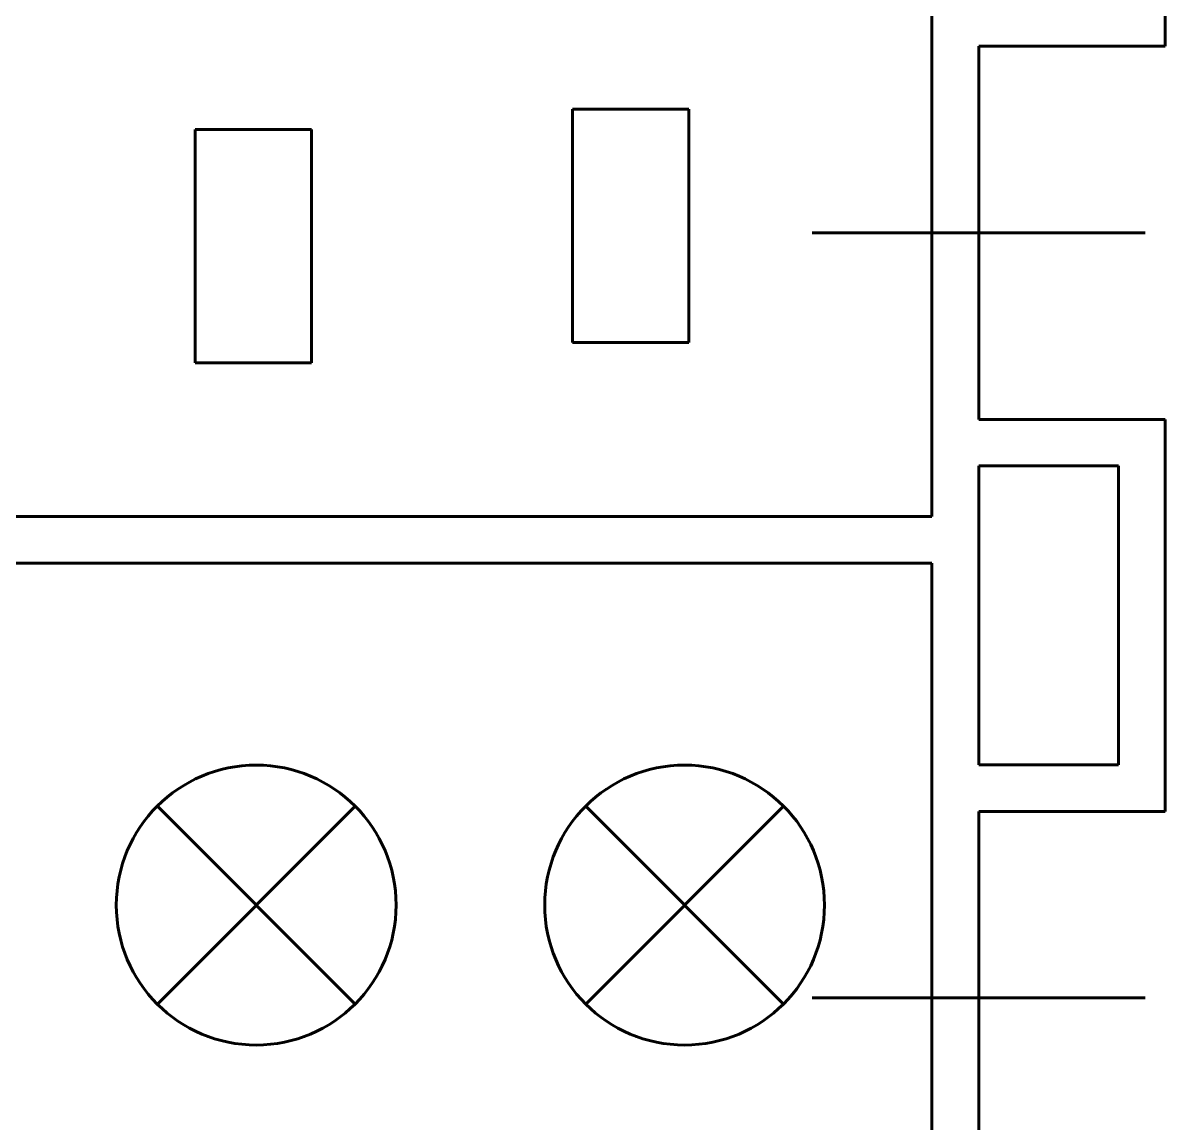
# Model space of a CAD drawing. Extents: x 0 to 297, y 0 to 292.
# Drawn here: x 230.59 to 242.84, y 110.04 to 121.83 of the extents above; entities that cross this region are included whole.
import ezdxf

# ---------------------------------------------------------------- set-up
doc = ezdxf.new("R2010")
doc.units = 0
doc.header["$MEASUREMENT"] = 0
doc.linetypes.add('K5LT_BASIC', pattern=[0])
doc.layers.add('Системный слой', color=7, linetype='Continuous')

# ---------------------------------------------------------------- blocks, each defined once
blk = doc.blocks.new('*U')
at = {"layer": 'Системный слой', "linetype": 'K5LT_BASIC', "lineweight": 60}
for p, q in [((237.731, 120.904), (236.481, 120.904)), ((236.481, 120.904), (236.481, 118.404)), ((237.731, 118.404), (237.731, 120.904)), ((233.684, 120.685), (232.434, 120.685)), ((232.434, 120.685), (232.434, 118.185)), ((233.684, 118.185), (233.684, 120.685)), ((236.481, 118.404), (237.731, 118.404)), ((232.434, 118.185), (233.684, 118.185))]:
    blk.add_line(p, q, dxfattribs=at)

msp = doc.modelspace()

# ---------------------------------------------------------------- linework, layer by layer
at = {"layer": 'Системный слой', "linetype": 'K5LT_BASIC', "lineweight": 60}
for p, q in [((242.838, 121.579), (242.838, 131.036)), ((240.337, 123.536), (240.337, 116.536)), ((240.838, 121.579), (242.838, 121.579)), ((240.838, 121.579), (240.838, 117.579)), ((239.052, 119.579), (242.623, 119.579)), ((240.838, 117.579), (242.838, 117.579)), ((242.838, 117.579), (242.838, 113.377)), ((242.338, 117.079), (240.838, 117.079)), ((240.838, 117.079), (240.838, 113.877)), ((242.338, 117.079), (242.338, 113.877)), ((226.337, 116.536), (240.337, 116.536)), ((226.337, 116.036), (240.337, 116.036)), ((240.337, 116.036), (240.337, 109.036)), ((242.338, 113.877), (240.838, 113.877)), ((234.151, 111.312), (232.03, 113.433)), ((234.151, 113.433), (232.03, 111.312)), ((238.745, 111.312), (236.624, 113.433)), ((238.745, 113.433), (236.624, 111.312)), ((240.838, 113.377), (242.838, 113.377)), ((240.838, 113.377), (240.838, 109.377)), ((239.052, 111.377), (242.623, 111.377))]:
    msp.add_line(p, q, dxfattribs=at)
for centre in [(233.09, 112.373), (237.684, 112.373)]:
    msp.add_circle(centre, 1.5, dxfattribs=at)

# ---------------------------------------------------------------- block references
at = {"layer": 'Системный слой'}
msp.add_blockref('*U', (0, 0), dxfattribs=at)
msp.add_blockref('*U', (0, 0), dxfattribs=at)
msp.add_blockref('*U', (0, 0), dxfattribs=at)
msp.add_blockref('*U', (0, 0), dxfattribs=at)
msp.add_blockref('*U', (0, 0), dxfattribs=at)
msp.add_blockref('*U', (0, 0), dxfattribs=at)
msp.add_blockref('*U', (0, 0), dxfattribs=at)
msp.add_blockref('*U', (0, 0), dxfattribs=at)
msp.add_blockref('*U', (0, 0), dxfattribs=at)
msp.add_blockref('*U', (0, 0), dxfattribs=at)
msp.add_blockref('*U', (0, 0), dxfattribs=at)
msp.add_blockref('*U', (0, 0), dxfattribs=at)
msp.add_blockref('*U', (0, 0), dxfattribs=at)
msp.add_blockref('*U', (0, 0), dxfattribs=at)
msp.add_blockref('*U', (0, 0), dxfattribs=at)
msp.add_blockref('*U', (0, 0), dxfattribs=at)
msp.add_blockref('*U', (0, 0), dxfattribs=at)
msp.add_blockref('*U', (0, 0), dxfattribs=at)
msp.add_blockref('*U', (0, 0), dxfattribs=at)
msp.add_blockref('*U', (0, 0), dxfattribs=at)
msp.add_blockref('*U', (0, 0), dxfattribs=at)
msp.add_blockref('*U', (0, 0), dxfattribs=at)
msp.add_blockref('*U', (0, 0), dxfattribs=at)
msp.add_blockref('*U', (0, 0), dxfattribs=at)
msp.add_blockref('*U', (0, 0), dxfattribs=at)
msp.add_blockref('*U', (0, 0), dxfattribs=at)
msp.add_blockref('*U', (0, 0), dxfattribs=at)
msp.add_blockref('*U', (0, 0), dxfattribs=at)
msp.add_blockref('*U', (0, 0), dxfattribs=at)
msp.add_blockref('*U', (0, 0), dxfattribs=at)
msp.add_blockref('*U', (0, 0), dxfattribs=at)
msp.add_blockref('*U', (0, 0), dxfattribs=at)
msp.add_blockref('*U', (0, 0), dxfattribs=at)
msp.add_blockref('*U', (0, 0), dxfattribs=at)
msp.add_blockref('*U', (0, 0), dxfattribs=at)
msp.add_blockref('*U', (0, 0), dxfattribs=at)
msp.add_blockref('*U', (0, 0), dxfattribs=at)
msp.add_blockref('*U', (0, 0), dxfattribs=at)
msp.add_blockref('*U', (0, 0), dxfattribs=at)
msp.add_blockref('*U', (0, 0), dxfattribs=at)
msp.add_blockref('*U', (0, 0), dxfattribs=at)
msp.add_blockref('*U', (0, 0), dxfattribs=at)
msp.add_blockref('*U', (0, 0), dxfattribs=at)
msp.add_blockref('*U', (0, 0), dxfattribs=at)
msp.add_blockref('*U', (0, 0), dxfattribs=at)
msp.add_blockref('*U', (0, 0), dxfattribs=at)
msp.add_blockref('*U', (0, 0), dxfattribs=at)
msp.add_blockref('*U', (0, 0), dxfattribs=at)
msp.add_blockref('*U', (0, 0), dxfattribs=at)
msp.add_blockref('*U', (0, 0), dxfattribs=at)
msp.add_blockref('*U', (0, 0), dxfattribs=at)
msp.add_blockref('*U', (0, 0), dxfattribs=at)
msp.add_blockref('*U', (0, 0), dxfattribs=at)
msp.add_blockref('*U', (0, 0), dxfattribs=at)
msp.add_blockref('*U', (0, 0), dxfattribs=at)
msp.add_blockref('*U', (0, 0), dxfattribs=at)
msp.add_blockref('*U', (0, 0), dxfattribs=at)
msp.add_blockref('*U', (0, 0), dxfattribs=at)
msp.add_blockref('*U', (0, 0), dxfattribs=at)
msp.add_blockref('*U', (0, 0), dxfattribs=at)
msp.add_blockref('*U', (0, 0), dxfattribs=at)
msp.add_blockref('*U', (0, 0), dxfattribs=at)
msp.add_blockref('*U', (0, 0), dxfattribs=at)
msp.add_blockref('*U', (0, 0), dxfattribs=at)
msp.add_blockref('*U', (0, 0), dxfattribs=at)
msp.add_blockref('*U', (0, 0), dxfattribs=at)
msp.add_blockref('*U', (0, 0), dxfattribs=at)
msp.add_blockref('*U', (0, 0), dxfattribs=at)
msp.add_blockref('*U', (0, 0), dxfattribs=at)
msp.add_blockref('*U', (0, 0), dxfattribs=at)
msp.add_blockref('*U', (0, 0), dxfattribs=at)
msp.add_blockref('*U', (0, 0), dxfattribs=at)
msp.add_blockref('*U', (0, 0), dxfattribs=at)
msp.add_blockref('*U', (0, 0), dxfattribs=at)
msp.add_blockref('*U', (0, 0), dxfattribs=at)
msp.add_blockref('*U', (0, 0), dxfattribs=at)
msp.add_blockref('*U', (0, 0), dxfattribs=at)
msp.add_blockref('*U', (0, 0), dxfattribs=at)
msp.add_blockref('*U', (0, 0), dxfattribs=at)
msp.add_blockref('*U', (0, 0), dxfattribs=at)
msp.add_blockref('*U', (0, 0), dxfattribs=at)
msp.add_blockref('*U', (0, 0), dxfattribs=at)
msp.add_blockref('*U', (0, 0), dxfattribs=at)
msp.add_blockref('*U', (0, 0), dxfattribs=at)
msp.add_blockref('*U', (0, 0), dxfattribs=at)
msp.add_blockref('*U', (0, 0), dxfattribs=at)
msp.add_blockref('*U', (0, 0), dxfattribs=at)
msp.add_blockref('*U', (0, 0), dxfattribs=at)
msp.add_blockref('*U', (0, 0), dxfattribs=at)
msp.add_blockref('*U', (0, 0), dxfattribs=at)
msp.add_blockref('*U', (0, 0), dxfattribs=at)
msp.add_blockref('*U', (0, 0), dxfattribs=at)
msp.add_blockref('*U', (0, 0), dxfattribs=at)
msp.add_blockref('*U', (0, 0), dxfattribs=at)
msp.add_blockref('*U', (0, 0), dxfattribs=at)
msp.add_blockref('*U', (0, 0), dxfattribs=at)
msp.add_blockref('*U', (0, 0), dxfattribs=at)
msp.add_blockref('*U', (0, 0), dxfattribs=at)
msp.add_blockref('*U', (0, 0), dxfattribs=at)
msp.add_blockref('*U', (0, 0), dxfattribs=at)
msp.add_blockref('*U', (0, 0), dxfattribs=at)
msp.add_blockref('*U', (0, 0), dxfattribs=at)
msp.add_blockref('*U', (0, 0), dxfattribs=at)
msp.add_blockref('*U', (0, 0), dxfattribs=at)
msp.add_blockref('*U', (0, 0), dxfattribs=at)
msp.add_blockref('*U', (0, 0), dxfattribs=at)
msp.add_blockref('*U', (0, 0), dxfattribs=at)
msp.add_blockref('*U', (0, 0), dxfattribs=at)
msp.add_blockref('*U', (0, 0), dxfattribs=at)
msp.add_blockref('*U', (0, 0), dxfattribs=at)
msp.add_blockref('*U', (0, 0), dxfattribs=at)
msp.add_blockref('*U', (0, 0), dxfattribs=at)
msp.add_blockref('*U', (0, 0), dxfattribs=at)
msp.add_blockref('*U', (0, 0), dxfattribs=at)
msp.add_blockref('*U', (0, 0), dxfattribs=at)
msp.add_blockref('*U', (0, 0), dxfattribs=at)
msp.add_blockref('*U', (0, 0), dxfattribs=at)
msp.add_blockref('*U', (0, 0), dxfattribs=at)
msp.add_blockref('*U', (0, 0), dxfattribs=at)
msp.add_blockref('*U', (0, 0), dxfattribs=at)
msp.add_blockref('*U', (0, 0), dxfattribs=at)
msp.add_blockref('*U', (0, 0), dxfattribs=at)
msp.add_blockref('*U', (0, 0), dxfattribs=at)
msp.add_blockref('*U', (0, 0), dxfattribs=at)
msp.add_blockref('*U', (0, 0), dxfattribs=at)
msp.add_blockref('*U', (0, 0), dxfattribs=at)
msp.add_blockref('*U', (0, 0), dxfattribs=at)
msp.add_blockref('*U', (0, 0), dxfattribs=at)
msp.add_blockref('*U', (0, 0), dxfattribs=at)
msp.add_blockref('*U', (0, 0), dxfattribs=at)
msp.add_blockref('*U', (0, 0), dxfattribs=at)
msp.add_blockref('*U', (0, 0), dxfattribs=at)
msp.add_blockref('*U', (0, 0), dxfattribs=at)
msp.add_blockref('*U', (0, 0), dxfattribs=at)
msp.add_blockref('*U', (0, 0), dxfattribs=at)
msp.add_blockref('*U', (0, 0), dxfattribs=at)
msp.add_blockref('*U', (0, 0), dxfattribs=at)
msp.add_blockref('*U', (0, 0), dxfattribs=at)
msp.add_blockref('*U', (0, 0), dxfattribs=at)
msp.add_blockref('*U', (0, 0), dxfattribs=at)
msp.add_blockref('*U', (0, 0), dxfattribs=at)
msp.add_blockref('*U', (0, 0), dxfattribs=at)
msp.add_blockref('*U', (0, 0), dxfattribs=at)
msp.add_blockref('*U', (0, 0), dxfattribs=at)
msp.add_blockref('*U', (0, 0), dxfattribs=at)
msp.add_blockref('*U', (0, 0), dxfattribs=at)
msp.add_blockref('*U', (0, 0), dxfattribs=at)
msp.add_blockref('*U', (0, 0), dxfattribs=at)
msp.add_blockref('*U', (0, 0), dxfattribs=at)
msp.add_blockref('*U', (0, 0), dxfattribs=at)
msp.add_blockref('*U', (0, 0), dxfattribs=at)
msp.add_blockref('*U', (0, 0), dxfattribs=at)
msp.add_blockref('*U', (0, 0), dxfattribs=at)
msp.add_blockref('*U', (0, 0), dxfattribs=at)
msp.add_blockref('*U', (0, 0), dxfattribs=at)
msp.add_blockref('*U', (0, 0), dxfattribs=at)
msp.add_blockref('*U', (0, 0), dxfattribs=at)
msp.add_blockref('*U', (0, 0), dxfattribs=at)
msp.add_blockref('*U', (0, 0), dxfattribs=at)
msp.add_blockref('*U', (0, 0), dxfattribs=at)
msp.add_blockref('*U', (0, 0), dxfattribs=at)
msp.add_blockref('*U', (0, 0), dxfattribs=at)
msp.add_blockref('*U', (0, 0), dxfattribs=at)
msp.add_blockref('*U', (0, 0), dxfattribs=at)
msp.add_blockref('*U', (0, 0), dxfattribs=at)
msp.add_blockref('*U', (0, 0), dxfattribs=at)
msp.add_blockref('*U', (0, 0), dxfattribs=at)
msp.add_blockref('*U', (0, 0), dxfattribs=at)
msp.add_blockref('*U', (0, 0), dxfattribs=at)
msp.add_blockref('*U', (0, 0), dxfattribs=at)
msp.add_blockref('*U', (0, 0), dxfattribs=at)
msp.add_blockref('*U', (0, 0), dxfattribs=at)
msp.add_blockref('*U', (0, 0), dxfattribs=at)
msp.add_blockref('*U', (0, 0), dxfattribs=at)
msp.add_blockref('*U', (0, 0), dxfattribs=at)
msp.add_blockref('*U', (0, 0), dxfattribs=at)
msp.add_blockref('*U', (0, 0), dxfattribs=at)
msp.add_blockref('*U', (0, 0), dxfattribs=at)
msp.add_blockref('*U', (0, 0), dxfattribs=at)
msp.add_blockref('*U', (0, 0), dxfattribs=at)
msp.add_blockref('*U', (0, 0), dxfattribs=at)
msp.add_blockref('*U', (0, 0), dxfattribs=at)
msp.add_blockref('*U', (0, 0), dxfattribs=at)
msp.add_blockref('*U', (0, 0), dxfattribs=at)
msp.add_blockref('*U', (0, 0), dxfattribs=at)
msp.add_blockref('*U', (0, 0), dxfattribs=at)
msp.add_blockref('*U', (0, 0), dxfattribs=at)
msp.add_blockref('*U', (0, 0), dxfattribs=at)
msp.add_blockref('*U', (0, 0), dxfattribs=at)
msp.add_blockref('*U', (0, 0), dxfattribs=at)
msp.add_blockref('*U', (0, 0), dxfattribs=at)
msp.add_blockref('*U', (0, 0), dxfattribs=at)
msp.add_blockref('*U', (0, 0), dxfattribs=at)
msp.add_blockref('*U', (0, 0), dxfattribs=at)
msp.add_blockref('*U', (0, 0), dxfattribs=at)
msp.add_blockref('*U', (0, 0), dxfattribs=at)
msp.add_blockref('*U', (0, 0), dxfattribs=at)
msp.add_blockref('*U', (0, 0), dxfattribs=at)
msp.add_blockref('*U', (0, 0), dxfattribs=at)
msp.add_blockref('*U', (0, 0), dxfattribs=at)
msp.add_blockref('*U', (0, 0), dxfattribs=at)
msp.add_blockref('*U', (0, 0), dxfattribs=at)
msp.add_blockref('*U', (0, 0), dxfattribs=at)
msp.add_blockref('*U', (0, 0), dxfattribs=at)
msp.add_blockref('*U', (0, 0), dxfattribs=at)
msp.add_blockref('*U', (0, 0), dxfattribs=at)
msp.add_blockref('*U', (0, 0), dxfattribs=at)
msp.add_blockref('*U', (0, 0), dxfattribs=at)
msp.add_blockref('*U', (0, 0), dxfattribs=at)
msp.add_blockref('*U', (0, 0), dxfattribs=at)
msp.add_blockref('*U', (0, 0), dxfattribs=at)
msp.add_blockref('*U', (0, 0), dxfattribs=at)
msp.add_blockref('*U', (0, 0), dxfattribs=at)
msp.add_blockref('*U', (0, 0), dxfattribs=at)
msp.add_blockref('*U', (0, 0), dxfattribs=at)
msp.add_blockref('*U', (0, 0), dxfattribs=at)
msp.add_blockref('*U', (0, 0), dxfattribs=at)
msp.add_blockref('*U', (0, 0), dxfattribs=at)
msp.add_blockref('*U', (0, 0), dxfattribs=at)
msp.add_blockref('*U', (0, 0), dxfattribs=at)
msp.add_blockref('*U', (0, 0), dxfattribs=at)
msp.add_blockref('*U', (0, 0), dxfattribs=at)
msp.add_blockref('*U', (0, 0), dxfattribs=at)
msp.add_blockref('*U', (0, 0), dxfattribs=at)
msp.add_blockref('*U', (0, 0), dxfattribs=at)
msp.add_blockref('*U', (0, 0), dxfattribs=at)
msp.add_blockref('*U', (0, 0), dxfattribs=at)
msp.add_blockref('*U', (0, 0), dxfattribs=at)
msp.add_blockref('*U', (0, 0), dxfattribs=at)
msp.add_blockref('*U', (0, 0), dxfattribs=at)
msp.add_blockref('*U', (0, 0), dxfattribs=at)
msp.add_blockref('*U', (0, 0), dxfattribs=at)
msp.add_blockref('*U', (0, 0), dxfattribs=at)
msp.add_blockref('*U', (0, 0), dxfattribs=at)
msp.add_blockref('*U', (0, 0), dxfattribs=at)
msp.add_blockref('*U', (0, 0), dxfattribs=at)
msp.add_blockref('*U', (0, 0), dxfattribs=at)
msp.add_blockref('*U', (0, 0), dxfattribs=at)
msp.add_blockref('*U', (0, 0), dxfattribs=at)
msp.add_blockref('*U', (0, 0), dxfattribs=at)
msp.add_blockref('*U', (0, 0), dxfattribs=at)
msp.add_blockref('*U', (0, 0), dxfattribs=at)
msp.add_blockref('*U', (0, 0), dxfattribs=at)
msp.add_blockref('*U', (0, 0), dxfattribs=at)
msp.add_blockref('*U', (0, 0), dxfattribs=at)
msp.add_blockref('*U', (0, 0), dxfattribs=at)
msp.add_blockref('*U', (0, 0), dxfattribs=at)
msp.add_blockref('*U', (0, 0), dxfattribs=at)
msp.add_blockref('*U', (0, 0), dxfattribs=at)
msp.add_blockref('*U', (0, 0), dxfattribs=at)
msp.add_blockref('*U', (0, 0), dxfattribs=at)
msp.add_blockref('*U', (0, 0), dxfattribs=at)
msp.add_blockref('*U', (0, 0), dxfattribs=at)
msp.add_blockref('*U', (0, 0), dxfattribs=at)
msp.add_blockref('*U', (0, 0), dxfattribs=at)
msp.add_blockref('*U', (0, 0), dxfattribs=at)
msp.add_blockref('*U', (0, 0), dxfattribs=at)
msp.add_blockref('*U', (0, 0), dxfattribs=at)
msp.add_blockref('*U', (0, 0), dxfattribs=at)
msp.add_blockref('*U', (0, 0), dxfattribs=at)
msp.add_blockref('*U', (0, 0), dxfattribs=at)
msp.add_blockref('*U', (0, 0), dxfattribs=at)
msp.add_blockref('*U', (0, 0), dxfattribs=at)
msp.add_blockref('*U', (0, 0), dxfattribs=at)
msp.add_blockref('*U', (0, 0), dxfattribs=at)
msp.add_blockref('*U', (0, 0), dxfattribs=at)
msp.add_blockref('*U', (0, 0), dxfattribs=at)
msp.add_blockref('*U', (0, 0), dxfattribs=at)
msp.add_blockref('*U', (0, 0), dxfattribs=at)
msp.add_blockref('*U', (0, 0), dxfattribs=at)
msp.add_blockref('*U', (0, 0), dxfattribs=at)
msp.add_blockref('*U', (0, 0), dxfattribs=at)
msp.add_blockref('*U', (0, 0), dxfattribs=at)
msp.add_blockref('*U', (0, 0), dxfattribs=at)
msp.add_blockref('*U', (0, 0), dxfattribs=at)
msp.add_blockref('*U', (0, 0), dxfattribs=at)
msp.add_blockref('*U', (0, 0), dxfattribs=at)
msp.add_blockref('*U', (0, 0), dxfattribs=at)
msp.add_blockref('*U', (0, 0), dxfattribs=at)
msp.add_blockref('*U', (0, 0), dxfattribs=at)
msp.add_blockref('*U', (0, 0), dxfattribs=at)
msp.add_blockref('*U', (0, 0), dxfattribs=at)
msp.add_blockref('*U', (0, 0), dxfattribs=at)
msp.add_blockref('*U', (0, 0), dxfattribs=at)
msp.add_blockref('*U', (0, 0), dxfattribs=at)
msp.add_blockref('*U', (0, 0), dxfattribs=at)
msp.add_blockref('*U', (0, 0), dxfattribs=at)
msp.add_blockref('*U', (0, 0), dxfattribs=at)
msp.add_blockref('*U', (0, 0), dxfattribs=at)
msp.add_blockref('*U', (0, 0), dxfattribs=at)
msp.add_blockref('*U', (0, 0), dxfattribs=at)
msp.add_blockref('*U', (0, 0), dxfattribs=at)
msp.add_blockref('*U', (0, 0), dxfattribs=at)
msp.add_blockref('*U', (0, 0), dxfattribs=at)
msp.add_blockref('*U', (0, 0), dxfattribs=at)
msp.add_blockref('*U', (0, 0), dxfattribs=at)
msp.add_blockref('*U', (0, 0), dxfattribs=at)
msp.add_blockref('*U', (0, 0), dxfattribs=at)
msp.add_blockref('*U', (0, 0), dxfattribs=at)
msp.add_blockref('*U', (0, 0), dxfattribs=at)
msp.add_blockref('*U', (0, 0), dxfattribs=at)
msp.add_blockref('*U', (0, 0), dxfattribs=at)
msp.add_blockref('*U', (0, 0), dxfattribs=at)
msp.add_blockref('*U', (0, 0), dxfattribs=at)
msp.add_blockref('*U', (0, 0), dxfattribs=at)
msp.add_blockref('*U', (0, 0), dxfattribs=at)
msp.add_blockref('*U', (0, 0), dxfattribs=at)
msp.add_blockref('*U', (0, 0), dxfattribs=at)
msp.add_blockref('*U', (0, 0), dxfattribs=at)
msp.add_blockref('*U', (0, 0), dxfattribs=at)
msp.add_blockref('*U', (0, 0), dxfattribs=at)
msp.add_blockref('*U', (0, 0), dxfattribs=at)
msp.add_blockref('*U', (0, 0), dxfattribs=at)
msp.add_blockref('*U', (0, 0), dxfattribs=at)
msp.add_blockref('*U', (0, 0), dxfattribs=at)
msp.add_blockref('*U', (0, 0), dxfattribs=at)
msp.add_blockref('*U', (0, 0), dxfattribs=at)
msp.add_blockref('*U', (0, 0), dxfattribs=at)
msp.add_blockref('*U', (0, 0), dxfattribs=at)
msp.add_blockref('*U', (0, 0), dxfattribs=at)
msp.add_blockref('*U', (0, 0), dxfattribs=at)
msp.add_blockref('*U', (0, 0), dxfattribs=at)
msp.add_blockref('*U', (0, 0), dxfattribs=at)
msp.add_blockref('*U', (0, 0), dxfattribs=at)
msp.add_blockref('*U', (0, 0), dxfattribs=at)
msp.add_blockref('*U', (0, 0), dxfattribs=at)
msp.add_blockref('*U', (0, 0), dxfattribs=at)
msp.add_blockref('*U', (0, 0), dxfattribs=at)
msp.add_blockref('*U', (0, 0), dxfattribs=at)
msp.add_blockref('*U', (0, 0), dxfattribs=at)
msp.add_blockref('*U', (0, 0), dxfattribs=at)
msp.add_blockref('*U', (0, 0), dxfattribs=at)
msp.add_blockref('*U', (0, 0), dxfattribs=at)
msp.add_blockref('*U', (0, 0), dxfattribs=at)
msp.add_blockref('*U', (0, 0), dxfattribs=at)
msp.add_blockref('*U', (0, 0), dxfattribs=at)
msp.add_blockref('*U', (0, 0), dxfattribs=at)
msp.add_blockref('*U', (0, 0), dxfattribs=at)
msp.add_blockref('*U', (0, 0), dxfattribs=at)
msp.add_blockref('*U', (0, 0), dxfattribs=at)
msp.add_blockref('*U', (0, 0), dxfattribs=at)
msp.add_blockref('*U', (0, 0), dxfattribs=at)
msp.add_blockref('*U', (0, 0), dxfattribs=at)
msp.add_blockref('*U', (0, 0), dxfattribs=at)
msp.add_blockref('*U', (0, 0), dxfattribs=at)
msp.add_blockref('*U', (0, 0), dxfattribs=at)
msp.add_blockref('*U', (0, 0), dxfattribs=at)
msp.add_blockref('*U', (0, 0), dxfattribs=at)
msp.add_blockref('*U', (0, 0), dxfattribs=at)
msp.add_blockref('*U', (0, 0), dxfattribs=at)
msp.add_blockref('*U', (0, 0), dxfattribs=at)
msp.add_blockref('*U', (0, 0), dxfattribs=at)
msp.add_blockref('*U', (0, 0), dxfattribs=at)
msp.add_blockref('*U', (0, 0), dxfattribs=at)
msp.add_blockref('*U', (0, 0), dxfattribs=at)
msp.add_blockref('*U', (0, 0), dxfattribs=at)
msp.add_blockref('*U', (0, 0), dxfattribs=at)
msp.add_blockref('*U', (0, 0), dxfattribs=at)
msp.add_blockref('*U', (0, 0), dxfattribs=at)
msp.add_blockref('*U', (0, 0), dxfattribs=at)
msp.add_blockref('*U', (0, 0), dxfattribs=at)
msp.add_blockref('*U', (0, 0), dxfattribs=at)
msp.add_blockref('*U', (0, 0), dxfattribs=at)
msp.add_blockref('*U', (0, 0), dxfattribs=at)
msp.add_blockref('*U', (0, 0), dxfattribs=at)
msp.add_blockref('*U', (0, 0), dxfattribs=at)
msp.add_blockref('*U', (0, 0), dxfattribs=at)
msp.add_blockref('*U', (0, 0), dxfattribs=at)
msp.add_blockref('*U', (0, 0), dxfattribs=at)
msp.add_blockref('*U', (0, 0), dxfattribs=at)
msp.add_blockref('*U', (0, 0), dxfattribs=at)
msp.add_blockref('*U', (0, 0), dxfattribs=at)
msp.add_blockref('*U', (0, 0), dxfattribs=at)
msp.add_blockref('*U', (0, 0), dxfattribs=at)
msp.add_blockref('*U', (0, 0), dxfattribs=at)
msp.add_blockref('*U', (0, 0), dxfattribs=at)
msp.add_blockref('*U', (0, 0), dxfattribs=at)
msp.add_blockref('*U', (0, 0), dxfattribs=at)
msp.add_blockref('*U', (0, 0), dxfattribs=at)
msp.add_blockref('*U', (0, 0), dxfattribs=at)
msp.add_blockref('*U', (0, 0), dxfattribs=at)
msp.add_blockref('*U', (0, 0), dxfattribs=at)
msp.add_blockref('*U', (0, 0), dxfattribs=at)
msp.add_blockref('*U', (0, 0), dxfattribs=at)
msp.add_blockref('*U', (0, 0), dxfattribs=at)
msp.add_blockref('*U', (0, 0), dxfattribs=at)
msp.add_blockref('*U', (0, 0), dxfattribs=at)
msp.add_blockref('*U', (0, 0), dxfattribs=at)
msp.add_blockref('*U', (0, 0), dxfattribs=at)
msp.add_blockref('*U', (0, 0), dxfattribs=at)
msp.add_blockref('*U', (0, 0), dxfattribs=at)
msp.add_blockref('*U', (0, 0), dxfattribs=at)
msp.add_blockref('*U', (0, 0), dxfattribs=at)
msp.add_blockref('*U', (0, 0), dxfattribs=at)
msp.add_blockref('*U', (0, 0), dxfattribs=at)
msp.add_blockref('*U', (0, 0), dxfattribs=at)
msp.add_blockref('*U', (0, 0), dxfattribs=at)
msp.add_blockref('*U', (0, 0), dxfattribs=at)
msp.add_blockref('*U', (0, 0), dxfattribs=at)
msp.add_blockref('*U', (0, 0), dxfattribs=at)
msp.add_blockref('*U', (0, 0), dxfattribs=at)
msp.add_blockref('*U', (0, 0), dxfattribs=at)
msp.add_blockref('*U', (0, 0), dxfattribs=at)
msp.add_blockref('*U', (0, 0), dxfattribs=at)
msp.add_blockref('*U', (0, 0), dxfattribs=at)
msp.add_blockref('*U', (0, 0), dxfattribs=at)
msp.add_blockref('*U', (0, 0), dxfattribs=at)
msp.add_blockref('*U', (0, 0), dxfattribs=at)
msp.add_blockref('*U', (0, 0), dxfattribs=at)
msp.add_blockref('*U', (0, 0), dxfattribs=at)
msp.add_blockref('*U', (0, 0), dxfattribs=at)
msp.add_blockref('*U', (0, 0), dxfattribs=at)
msp.add_blockref('*U', (0, 0), dxfattribs=at)
msp.add_blockref('*U', (0, 0), dxfattribs=at)
msp.add_blockref('*U', (0, 0), dxfattribs=at)
msp.add_blockref('*U', (0, 0), dxfattribs=at)
msp.add_blockref('*U', (0, 0), dxfattribs=at)
msp.add_blockref('*U', (0, 0), dxfattribs=at)
msp.add_blockref('*U', (0, 0), dxfattribs=at)
msp.add_blockref('*U', (0, 0), dxfattribs=at)
msp.add_blockref('*U', (0, 0), dxfattribs=at)

doc.saveas('drawing.dxf')
